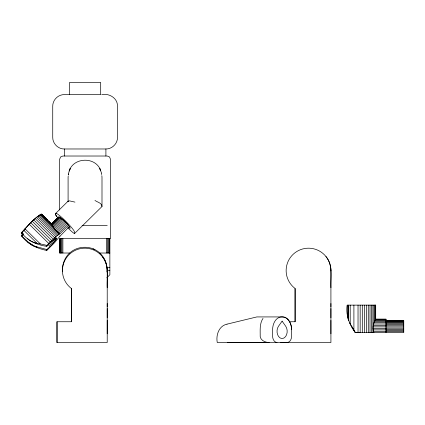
<?xml version="1.0" encoding="UTF-8"?>
<svg xmlns="http://www.w3.org/2000/svg" width="425" height="425" viewBox="0 0 425 425"><rect width="100%" height="100%" fill="white"/><g stroke="black" fill="none" stroke-linecap="round" stroke-linejoin="round"><path stroke-width="0.64" d="M23.487 234.138L21.595 236.002C27.779 244.168 36.986 248.508 46.782 250.458L46.782 249.523C55.845 241.628 63.24 229.983 46.782 246.33C36.943 244.991 27.753 240.847 21.595 232.81C27.582 226.143 33.479 218.407 41.533 214.216L50.697 223.566M46.782 246.33L46.782 245.432L50.208 241.889L55.941 236.64L59.92 233.739L68.478 225.308C65.519 222.418 62.741 218.482 58.889 216.973L51.606 224.15L55.261 230.063L59.92 233.739M57.003 342.534L57.003 321.746L71.395 321.746L71.395 288.485A22.387 22.387 0 0 1 74.816 250.553A22.387 22.387 0 0 1 107.217 270.576L107.217 342.534L57.003 342.534L57.003 321.746M59.808 253.018L59.808 238.563M60.265 253.018L60.265 238.563M60.982 253.018L60.982 238.563M61.885 253.018L61.885 238.563M62.884 253.018L62.884 238.563M101.995 206.454C102.069 202.938 97.224 202.194 94.956 200.462M107.217 333.8L107.217 320.354M107.217 317.783L107.217 308.518M107.217 306.776L107.217 303.493M107.217 287.709C106.712 277.424 109.592 265.216 102.26 256.546M289.207 321.746L295.093 321.746L295.093 288.485A22.387 22.387 0 0 1 298.515 250.553A22.387 22.387 0 0 1 330.916 270.576L330.916 342.534L280.702 342.534M330.916 333.8L330.916 320.354M330.916 317.783L330.916 308.518M330.916 306.776L330.916 303.493M330.916 287.709C330.411 277.424 333.29 265.216 325.959 256.546M373.91 332.642C372.146 328.164 373.325 323.122 375.705 319.138L375.705 305.129L375.418 305.129L375.418 319.68M106.866 271.973L107.031 270.683L109.863 270.683M68.26 174.404L69.503 170.154M69.142 171.009C73.52 157.128 95.482 156.432 100.555 170.17L99.62 168.236L101.591 173.161M68.09 201.307L69.461 200.855L74.959 202.119M263.017 318.383C259.415 323.664 260.281 330.533 260.196 336.552C260.801 340.6 265.343 342.47 269.03 342.507L227.449 342.513M59.989 236.13L54.607 242.654L46.782 250.458M22.642 234.356L21.25 232.974C27.359 226.254 33.373 218.848 41.188 214.072L47.52 220.235M69.594 253.018C64.542 257.762 61.763 264.913 62.656 271.819M106.776 277.822L109.863 274.752L109.863 238.563M21.25 232.974L25.288 228.974M29.336 243.111L21.25 235.546L23.046 233.766M58.087 217.419L51.255 224.182L58.087 217.212M51.792 224.219L52.716 223.306M55.027 221.011L57.8 218.264M21.595 232.81L22.541 231.88M51.675 224.193L59.07 216.899M51.606 224.405L55.245 220.814M56.61 219.47L58.889 216.973M51.85 224.49L59.431 217.016M52.116 225.038L59.957 217.313M52.472 225.829L60.632 217.781M52.976 226.753L61.444 218.413M53.577 227.843L62.358 219.183M54.342 228.958L63.352 220.076M55.261 230.063L64.398 221.058M56.312 231.126L65.466 222.105M57.465 232.108L66.523 223.178M58.677 232.99L67.538 224.262M69.408 226.536L59.92 236.226M55.765 213.313L68.244 201.025M74.593 233.495L101.995 206.529L101.995 177.947A16.952 16.687 0 0 0 101.835 175.674M23.364 233.862L21.25 235.546M23.71 234.43L21.595 236.002M227.003 324.153C218.875 325.874 215.826 335.118 217.255 342.513L287.082 342.513A6.396 4.521 -90 0 0 291.608 336.117L291.608 329.72A12.792 9.047 -90 0 0 282.561 316.928L256.849 316.928L227.019 324.147M257.322 342.311L255.218 342.513M51.255 223.98L48.466 221.17M69.541 94.61L69.541 82.455L100.688 82.455L100.688 94.61L64.324 94.61C58.129 94.478 52.604 100.008 52.732 106.202L52.732 137.387C52.604 143.581 58.129 149.111 64.324 148.978L105.905 148.978C112.099 149.111 117.624 143.581 117.497 137.387L117.497 106.202C117.72 98.132 109.124 93.032 101.734 94.61M82.083 225.473L107.238 225.473M59.649 209.955L59.649 159.253L60.594 156.963L62.884 156.018L107.238 156.018L109.528 156.963L110.473 159.253L110.473 238.563L59.649 238.563L59.649 253.018L69.695 253.018C77.849 245.352 91.657 245.352 99.811 253.018L109.863 253.018M109.863 267.437L106.973 267.437C106.431 261.959 103.849 256.764 99.811 253.018M386.006 320.673L403.75 320.673L403.75 332.642L355.337 332.642C349.308 324.689 345.812 315.196 347.22 305.134L375.705 305.129M375.705 319.085L386.006 319.085L386.012 332.642M375.546 319.34L386.006 319.34M375.286 319.85L386.006 319.85M374.924 320.593L386.006 320.593M386.006 320.88L403.75 320.88M386.006 321.295L403.75 321.289M374.462 321.55L386.006 321.55M386.006 321.89L403.75 321.89M374.043 322.697L403.75 322.66M386.012 323.584L403.75 323.584M373.591 323.988L386.012 323.988M386.012 324.631L403.75 324.626M373.262 325.396L386.012 325.396M386.012 325.768L403.75 325.768M373.086 326.878L386.012 326.878M386.012 326.968L403.75 326.963M386.012 328.19L403.75 328.19M373.065 328.387L386.012 328.387M386.012 329.407L403.75 329.402M373.198 329.88L386.012 329.88M386.012 330.576L403.75 330.57M373.485 331.314L386.012 331.309M386.012 331.665L403.75 331.659M351.985 326.841L355.337 332.642L359.911 332.647M267.649 342.407L269.03 342.507M277.036 342.507L276.346 342.412A6.396 4.521 90 0 1 272.611 336.117L272.611 329.72A12.792 9.047 90 0 1 280.24 317.082A20.931 14.801 90 0 1 282.561 316.928A12.792 9.047 90 0 1 291.603 329.72M27.63 238.76C32.826 243.796 40.327 243.392 46.782 245.432M28.103 242.404L34.159 246.075L46.782 249.523M33.809 245.926L35.254 246.473M93.091 248.859L94.823 249.597M30.388 243.87L33.139 245.597M27.758 241.979L29.336 243.058M30.388 243.775L31.965 245.002M60.876 218.376L62.071 219.258M64.462 221.388L66.188 223.109M67.846 227.795L70.125 230.042A6.396 0.792 45.4 0 0 74.651 233.378L74.651 232.257A12.792 1.583 45.5 0 0 65.604 221.106A20.931 2.598 45.4 0 0 63.282 218.848A12.792 1.588 45.4 0 0 55.654 213.552L55.654 214.673A6.396 0.792 45.4 0 0 57.917 217.871M41.533 214.216L51.823 224.357M41.129 214.269L52.222 225.202M40.534 214.524L53.051 226.865M39.753 214.981L59.208 234.159M38.808 215.634L58.262 234.812M37.713 216.468L57.168 235.641M36.486 217.462L55.941 236.64M55.691 237.607L56.615 238.515M55.388 238.17L56.312 239.084M35.153 218.609L54.607 237.788M54.432 238.452L55.818 239.822M53.763 239.339L55.149 240.709M33.734 219.884L53.189 239.057M52.934 240.348L54.326 241.719M32.258 221.26L51.712 240.438M51.515 240.996L53.369 242.818M30.754 222.716L50.208 241.889M50.458 242.154L52.312 243.982M49.332 243.339L51.186 245.161M29.24 224.219L48.694 243.398M48.168 244.508L50.023 246.335M24.963 228.778L40.317 243.907M23.71 230.217L36.885 243.201M35.944 246.489L36.885 247.419M41.188 214.072L47.733 220.559M43.276 216.32L41.39 214.163M44.221 217.255L47.52 220.527M30.542 243.605L32.311 245.262M349.796 323.043L355.337 332.642M330.916 270.847L330.708 267.548M107.217 270.847L107.01 267.548M347.22 305.134L347.23 314.33L348.155 319.356L348.612 305.134L348.612 320.556M374.845 305.129L374.845 320.817M374 305.129L374.005 322.835M372.9 305.129L372.906 332.642M371.562 305.129L371.567 332.642M370.01 305.134L370.016 332.642M368.278 305.134L368.284 332.642M366.392 305.134L366.398 332.647M364.384 305.134L364.39 332.647M362.297 305.134L362.302 332.647M360.166 305.134L360.172 332.647M358.031 305.134L358.036 332.647M353.903 305.134L353.908 330.167M350.211 305.134L350.211 323.77M295.093 288.485L295.093 321.746M109.703 238.563L109.703 253.018M109.241 238.563L109.241 253.018M108.524 238.563L108.524 253.018M107.626 238.563L107.626 253.018M106.622 238.563L106.622 253.018M105.905 148.978L105.905 156.018M71.395 288.485L71.395 321.746M68.478 225.308L68.478 225.643M68.09 201.705L68.09 177.947A16.952 16.687 0 0 1 68.181 176.242M64.324 148.978L64.324 156.018M36.077 243.063L36.077 243.504M36.077 246.691L36.077 247.143M34.159 242.601L34.159 242.887M34.159 246.075L34.159 246.388M56.158 213.297A12.792 1.588 45.4 0 0 55.712 213.552L55.712 214.673A6.396 0.792 45.4 0 0 56.769 216.437M57.975 217.871A6.396 0.792 45.4 0 1 57.327 217.122M68.069 227.088A7.198 0.892 45.4 0 0 68.749 225.834L65.153 221.398L61.556 218.748A7.198 0.892 45.4 0 0 60.541 218.11M68.34 175.111A16.952 16.687 0 0 1 68.574 173.995M101.363 173.442A16.952 16.687 0 0 1 101.639 174.553M70.125 168.89L69.594 169.931L70.428 168.3L70.125 168.89M282.11 321.141L278.508 326.23A7.198 5.089 -90 0 0 278.508 336.409A7.198 5.089 -90 0 0 285.706 336.403A7.198 5.089 -90 0 0 285.706 326.23L282.11 321.141"/></g></svg>
